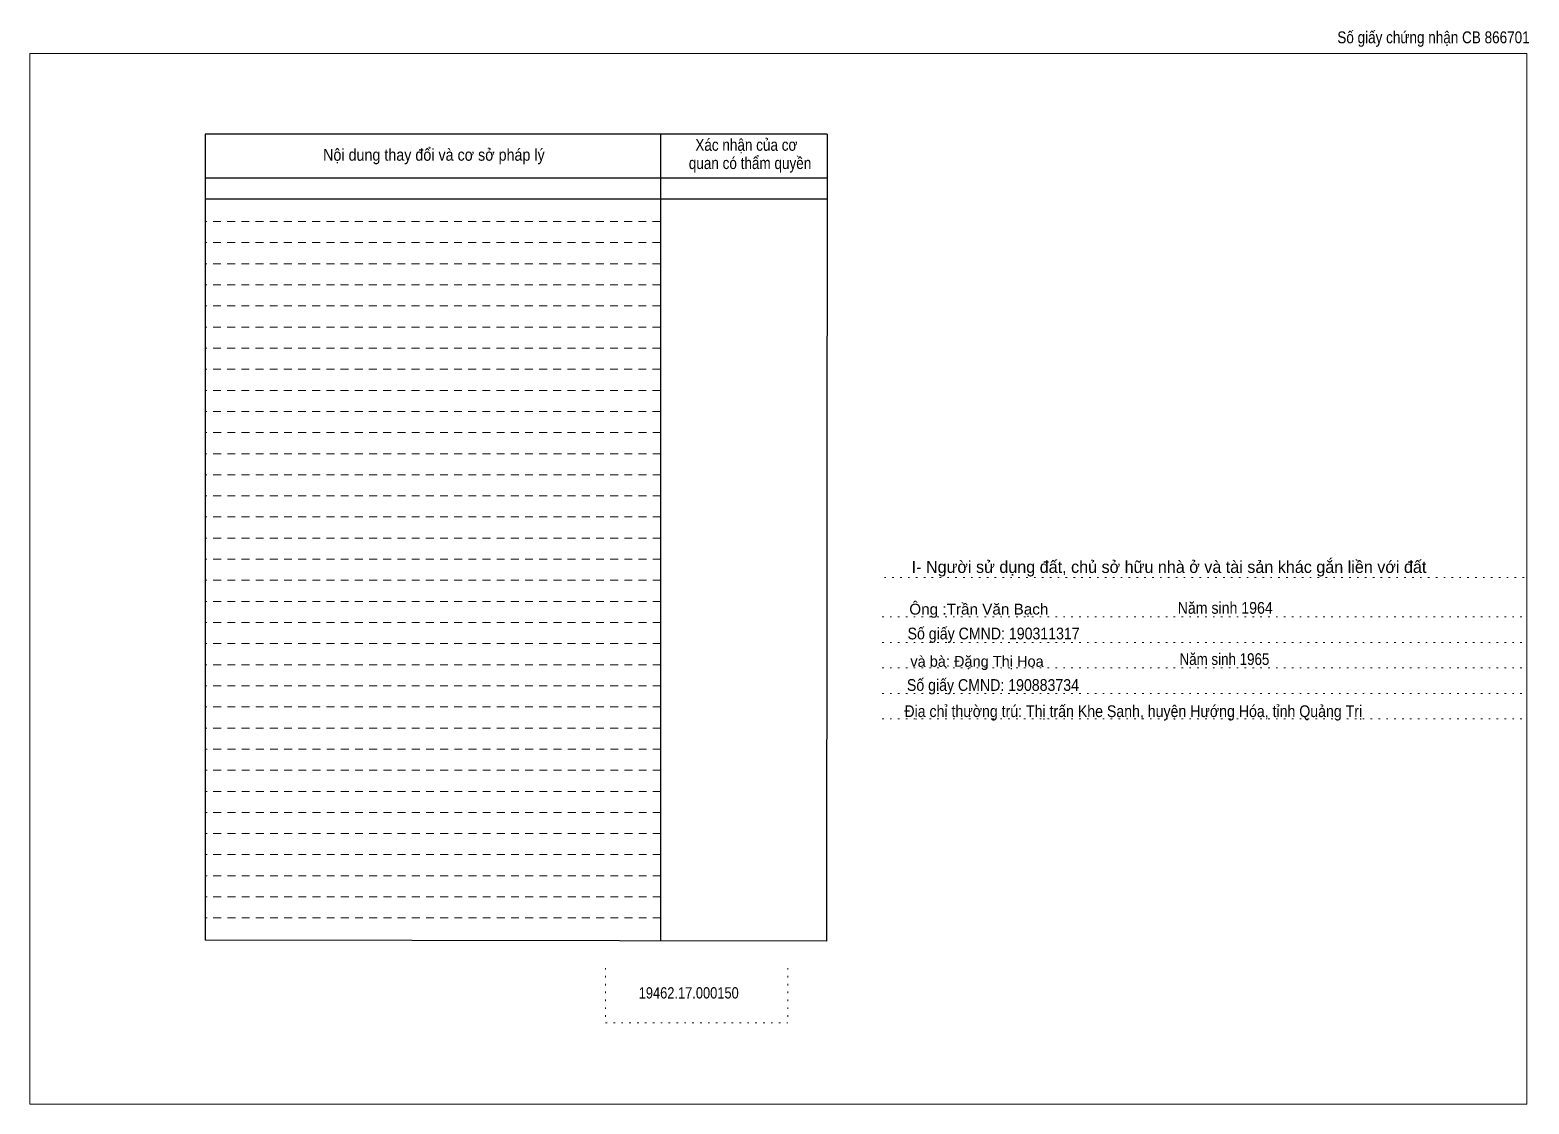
# Model space of a CAD drawing. Header units: metres. Extents: x 546582 to 547277, y 1836032 to 1837076.
# Drawn here: x 546581.7 to 546787.2, y 1836928.4 to 1837075.6 of the extents above; entities that cross this region are included whole.
import ezdxf
from ezdxf.enums import TextEntityAlignment as Align

# ---------------------------------------------------------------- set-up
doc = ezdxf.new("R2010")
doc.units = ezdxf.units.M
doc.header["$LTSCALE"] = 0.72
doc.linetypes.add('DOTTED', pattern=[1.5, 0.3, -1.2])
doc.linetypes.add('SHORT_DASHED', pattern=[2.7, 1.5, -1.2])
for name, color, linetype, lineweight in [('1', 7, 'DOTTED', 13), ('2', 7, 'SHORT_DASHED', 13), ('28', 7, 'Continuous', 25)]:
    doc.layers.add(name, color=color, linetype=linetype, lineweight=lineweight)
for name, color, linetype in [('18', 7, 'Continuous'), ('4', 7, 'Continuous'), ('40', 7, 'Continuous')]:
    doc.layers.add(name, color=color, linetype=linetype)

msp = doc.modelspace()

# ---------------------------------------------------------------- linework, layer by layer
at = {"layer": '1'}
for p, q in [((546698.79, 1837000.54), (546786.85, 1837000.54)), ((546698.49, 1836995.14), (546786.55, 1836995.14)), ((546698.49, 1836991.64), (546786.55, 1836991.64)), ((546698.49, 1836988.14), (546786.55, 1836988.14)), ((546698.49, 1836984.64), (546786.55, 1836984.64)), ((546698.49, 1836981.14), (546786.55, 1836981.14)), ((546660.57, 1836947), (546660.57, 1836939.5)), ((546685.55, 1836947), (546685.55, 1836939.5)), ((546660.57, 1836939.5), (546685.55, 1836939.5))]:
    msp.add_line(p, q, dxfattribs=at)
at = {"layer": '1', "linetype": 'Continuous'}
for points in [[(546581.65, 1836928.36), (546786.85, 1836928.36), (546786.85, 1837072.36), (546581.65, 1837072.36)], [(546581.65, 1837072.36), (546786.85, 1837072.36), (546786.85, 1836928.36), (546581.65, 1836928.36)], [(546581.65, 1836928.36), (546786.85, 1836928.36), (546786.85, 1837072.36), (546581.65, 1837072.36)]]:
    msp.add_lwpolyline(points, close=True, dxfattribs=at)
at = {"layer": '2', "linetype": 'Continuous', "lineweight": 25}
for p, q in [((546690.93, 1837061.32), (546605.65, 1837061.32)), ((546605.65, 1837061.32), (546605.65, 1836950.8)), ((546668.09, 1837061.32), (546668.11, 1836950.72)), ((546690.93, 1837055.28), (546605.77, 1837055.28)), ((546690.93, 1837052.4), (546605.77, 1837052.4))]:
    msp.add_line(p, q, dxfattribs=at)
at = {"layer": '2'}
for p, q in [((546668.09, 1837049.32), (546605.65, 1837049.32)), ((546668.09, 1837046.44), (546605.65, 1837046.44)), ((546668.09, 1837046.44), (546605.65, 1837046.44)), ((546668.09, 1837043.54), (546605.65, 1837043.54)), ((546668.09, 1837040.64), (546605.65, 1837040.64)), ((546668.09, 1837037.76), (546605.65, 1837037.76)), ((546668.09, 1837034.86), (546605.65, 1837034.86)), ((546668.09, 1837031.98), (546605.65, 1837031.98)), ((546668.09, 1837029.08), (546605.65, 1837029.08)), ((546668.09, 1837026.18), (546605.65, 1837026.18)), ((546668.09, 1837023.3), (546605.65, 1837023.3)), ((546668.11, 1837020.4), (546605.65, 1837020.4)), ((546668.11, 1837017.5), (546605.65, 1837017.5)), ((546668.11, 1837014.62), (546605.65, 1837014.62)), ((546668.11, 1837011.72), (546605.65, 1837011.72)), ((546668.11, 1837008.84), (546605.65, 1837008.84)), ((546668.11, 1837005.94), (546605.65, 1837005.94)), ((546668.11, 1837003.04), (546605.65, 1837003.04)), ((546668.11, 1837000.16), (546605.65, 1837000.16)), ((546668.11, 1836997.26), (546605.65, 1836997.26)), ((546668.11, 1836994.36), (546605.65, 1836994.36)), ((546668.11, 1836991.48), (546605.65, 1836991.48)), ((546668.11, 1836988.58), (546605.65, 1836988.58)), ((546668.11, 1836985.68), (546605.65, 1836985.68)), ((546668.11, 1836982.8), (546605.65, 1836982.8)), ((546668.11, 1836979.9), (546605.65, 1836979.9)), ((546668.13, 1836977.02), (546605.65, 1836977.02)), ((546668.13, 1836974.12), (546605.65, 1836974.12)), ((546668.13, 1836971.22), (546605.65, 1836971.22)), ((546668.13, 1836968.34), (546605.65, 1836968.34)), ((546668.13, 1836965.44), (546605.65, 1836965.44)), ((546668.13, 1836962.54), (546605.65, 1836962.54)), ((546668.13, 1836959.66), (546605.65, 1836959.66)), ((546668.13, 1836956.76), (546605.65, 1836956.76)), ((546668.13, 1836953.88), (546605.65, 1836953.88))]:
    msp.add_line(p, q, dxfattribs=at)
at = {"layer": '2', "linetype": 'Continuous', "lineweight": 25}
msp.add_lwpolyline([(546690.93, 1837061.32), (546690.87, 1836950.68), (546605.65, 1836950.8)], dxfattribs=at)

# ---------------------------------------------------------------- texts
at = {"layer": '18', "width": 0.85}
msp.add_text('19462.17.000150', height=1.55, dxfattribs=at).set_placement((546671.965, 1836942.82), align=Align.CENTER)
at = {"layer": '2'}
for s, width, p in [('Xác nhận của cơ', 0.85, (546679.865, 1837059.02)), ('Xác nhận của cơ', 0.85, (546679.865, 1837059.02)), ('Nội dung thay đổi và cơ sở pháp lý', 0.9, (546637.03, 1837057.66)), ('Nội dung thay đổi và cơ sở pháp lý', 0.9, (546637.03, 1837057.66)), (' quan có thẩm quyền', 0.85, (546680.115, 1837056.52)), (' quan có thẩm quyền', 0.85, (546680.115, 1837056.52))]:
    msp.add_text(s, height=1.63, dxfattribs=dict(at, width=width)).set_placement(p, align=Align.CENTER)
at = {"layer": '28'}
for s, height, p in [('I- Người sử dụng đất, chủ sở hữu nhà ở và tài sản khác gắn liền với đất', 1.653, (546737.815, 1837001.16)), ('và bà: Đặng Thị Hoa', 1.49, (546711.49, 1836988.29))]:
    msp.add_text(s, height=height, dxfattribs=at).set_placement(p, align=Align.CENTER)
for s, width, p in [('Năm sinh 1964', 0.9, (546745.52, 1836995.56)), ('Số giấy CMND: 190311317', 0.9, (546713.765, 1836992.05)), ('Năm sinh 1965', 0.85, (546745.415, 1836988.54)), ('Số giấy CMND: 190883734', 0.9, (546713.675, 1836984.99)), ('Địa chỉ thường trú: Thị trấn Khe Sanh, huyện Hướng Hóa, tỉnh Quảng Trị', 0.9, (546732.91, 1836981.4))]:
    msp.add_text(s, height=1.61, dxfattribs=dict(at, width=width)).set_placement(p, align=Align.CENTER)
at = {"layer": '4', "width": 1.05}
msp.add_text('Ông :Trần Văn Bạch', height=1.49, dxfattribs=at).set_placement((546711.74, 1836995.45), align=Align.CENTER)
at = {"layer": '40', "width": 0.85}
msp.add_text('Số giấy chứng nhận CB 866701', height=1.63, dxfattribs=at).set_placement((546774.075, 1837073.76), align=Align.CENTER)

doc.saveas('drawing.dxf')
